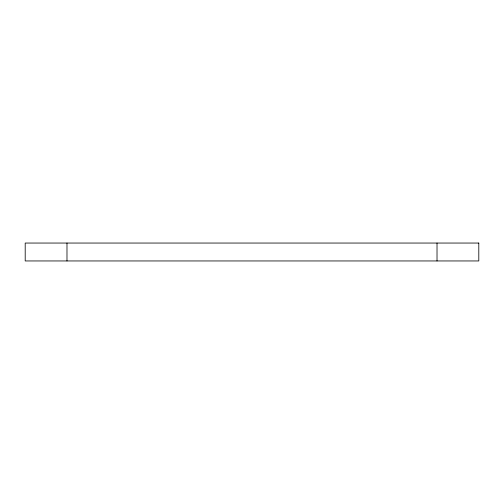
<?xml version="1.0" encoding="UTF-8"?>
<svg xmlns="http://www.w3.org/2000/svg" width="504" height="504" viewBox="0 0 504 504"><rect width="100%" height="100%" fill="white"/><g stroke="black" fill="none" stroke-linecap="round" stroke-linejoin="round"><path stroke-width="0.76" d="M437.018 243.048L437.018 260.952M66.982 243.048L66.982 260.952M478.8 243.048L25.2 243.048L25.2 260.952L478.8 260.952L478.8 243.048"/></g></svg>
